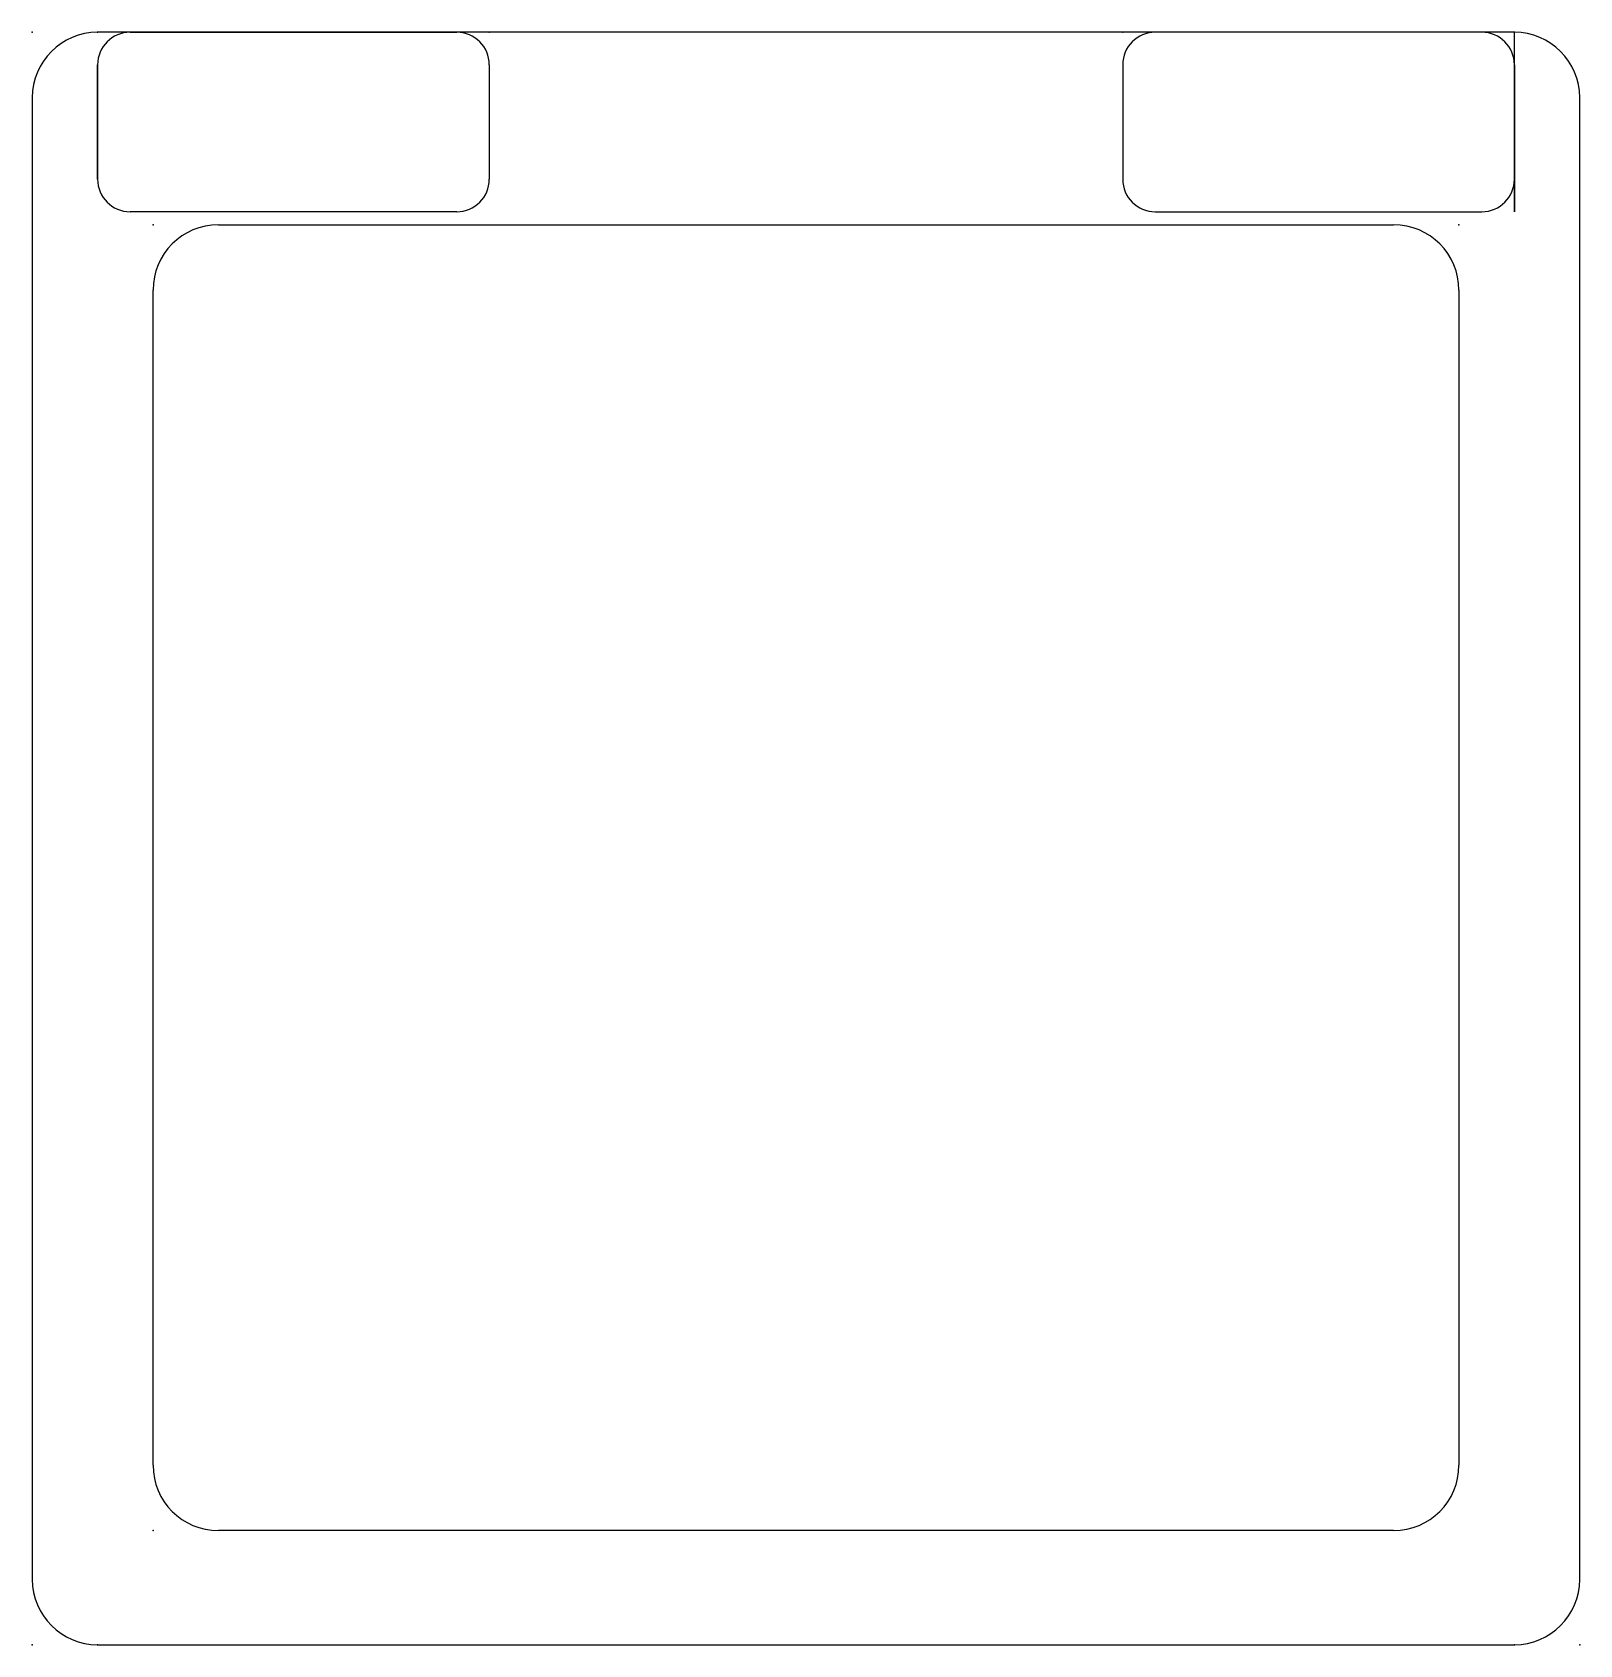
# Model space of a CAD drawing. Header units: centimetres. Extents: x 0 to 2.37, y 0 to 2.47.
import ezdxf

# ---------------------------------------------------------------- set-up
doc = ezdxf.new("R2010")
doc.units = ezdxf.units.CM
doc.header["$MEASUREMENT"] = 0
for name, color, linetype in [('Korry_Protegido_Base v34_Sketch1', 7, 'Continuous'), ('Korry_Protegido_Base v34_Sketch2', 7, 'Continuous'), ('Korry_Protegido_Base v34_Sketch6', 7, 'Continuous'), ('Korry_Protegido_Base v34_Sketch8', 7, 'Continuous')]:
    doc.layers.add(name, color=color, linetype=linetype)

msp = doc.modelspace()

# ---------------------------------------------------------------- linework, layer by layer
at = {"layer": 'Korry_Protegido_Base v34_Sketch1'}
for p, q in [((2.27, 2.47), (0.1, 2.47)), ((0, 2.37), (0, 0.1)), ((2.37, 0.1), (2.37, 2.37)), ((0.285, 2.175), (2.085, 2.175)), ((0.185, 0.275), (0.185, 2.075)), ((2.185, 2.075), (2.185, 0.275)), ((2.085, 0.175), (0.285, 0.175)), ((0.1, 0), (2.27, 0))]:
    msp.add_line(p, q, dxfattribs=at)
for centre, start, end in [((2.27, 2.37), 0, 90), ((0.1, 2.37), 90, 180), ((0.285, 2.075), 90, 180), ((2.085, 2.075), 0, 90), ((0.285, 0.275), 180, 270), ((2.085, 0.275), 270, 360), ((0.1, 0.1), 180, 270), ((2.27, 0.1), 270, 360)]:
    msp.add_arc(centre, 0.1, start, end, dxfattribs=at)
for p in [(0, 2.47), (0.185, 2.175), (2.185, 2.175), (0.185, 0.175), (0, 0), (0, 0), (2.37, 0)]:
    msp.add_point(p, dxfattribs=at)
at = {"layer": 'Korry_Protegido_Base v34_Sketch2'}
for p, q in [((2.27, 2.47, 0.4), (0.1, 2.47, 0.4)), ((0.15, 2.47, 0.4), (0.65, 2.47, 0.4)), ((2.22, 2.47, 0.4), (1.72, 2.47, 0.4)), ((0.1, 2.245, 0.4), (0.1, 2.42, 0.4)), ((0.7, 2.42, 0.4), (0.7, 2.245, 0.4)), ((1.67, 2.42, 0.4), (1.67, 2.245, 0.4)), ((2.27, 2.245, 0.4), (2.27, 2.42, 0.4)), ((0, 2.37, 0.4), (0, 0.1, 0.4)), ((2.37, 0.1, 0.4), (2.37, 2.37, 0.4)), ((0.65, 2.195, 0.4), (0.15, 2.195, 0.4)), ((0.285, 2.175, 0.4), (2.085, 2.175, 0.4)), ((1.72, 2.195, 0.4), (2.22, 2.195, 0.4)), ((0.185, 0.275, 0.4), (0.185, 2.075, 0.4)), ((2.185, 2.075, 0.4), (2.185, 0.275, 0.4)), ((2.085, 0.175, 0.4), (0.285, 0.175, 0.4)), ((0.1, 0, 0.4), (2.27, 0, 0.4))]:
    msp.add_line(p, q, dxfattribs=at)
for centre, radius, start, end in [((2.27, 2.37, 0.4), 0.1, 0, 90), ((0.1, 2.37, 0.4), 0.1, 90, 180), ((0.15, 2.42, 0.4), 0.05, 90, 180), ((0.65, 2.42, 0.4), 0.05, 0, 90), ((1.72, 2.42, 0.4), 0.05, 90, 180), ((2.22, 2.42, 0.4), 0.05, 0, 90), ((0.15, 2.245, 0.4), 0.05, 180, 270), ((0.65, 2.245, 0.4), 0.05, 270, 0), ((1.72, 2.245, 0.4), 0.05, 180, 270), ((2.22, 2.245, 0.4), 0.05, 270, 0), ((0.285, 2.075, 0.4), 0.1, 90, 180), ((2.085, 2.075, 0.4), 0.1, 0, 90), ((0.285, 0.275, 0.4), 0.1, 180, 270), ((2.085, 0.275, 0.4), 0.1, 270, 360), ((0.1, 0.1, 0.4), 0.1, 180, 270), ((2.27, 0.1, 0.4), 0.1, 270, 360)]:
    msp.add_arc(centre, radius, start, end, dxfattribs=at)
for p in [(0.1, 2.47, 0.4), (0.7, 2.47, 0.4), (1.67, 2.47, 0.4), (2.27, 2.47, 0.4), (0, 0, 0.4)]:
    msp.add_point(p, dxfattribs=at)
at = {"layer": 'Korry_Protegido_Base v34_Sketch6'}
for p, q in [((2.27, 2.195, 0.9), (2.27, 2.47, 0.4336)), ((2.27, 2.245, 0.4), (2.27, 2.42, 0.4)), ((2.27, 2.195, 0.4), (2.27, 2.42, 0.4)), ((2.27, 2.42, 0.9), (2.27, 2.195, 0.9)), ((2.27, 2.42, 0.4), (2.27, 2.42, 0.9)), ((2.27, 2.42, 0.4), (2.27, 2.42, 0.9)), ((2.27, 2.42, 0.9), (2.27, 2.245, 0.9)), ((2.27, 2.195, 0.4), (2.27, 2.42, 0.9)), ((2.27, 2.245, 0.9), (2.27, 2.245, 0.4)), ((2.27, 2.195, 0.9), (2.27, 2.195, 0.4))]:
    msp.add_line(p, q, dxfattribs=at)
at = {"layer": 'Korry_Protegido_Base v34_Sketch6', "extrusion": (1, 0, 0)}
msp.add_circle((2.3325, 0.6668, 2.27), 0.065, dxfattribs=at)
at = {"layer": 'Korry_Protegido_Base v34_Sketch6'}
msp.add_point((2.27, 0), dxfattribs=at)
at = {"layer": 'Korry_Protegido_Base v34_Sketch8'}
for p, q in [((0.1, 2.42, 0.4), (0.1, 2.245, 0.4)), ((0.1, 2.245, 0.9), (0.1, 2.42, 0.4)), ((0.1, 2.42, 0.9), (0.1, 2.42, 0.4)), ((0.1, 2.245, 0.9), (0.1, 2.42, 0.9)), ((0.1, 2.42, 0.9), (0.1, 2.42, 0.4)), ((0.1, 2.245, 0.9), (0.1, 2.42, 0.9)), ((0.1, 2.245, 0.4), (0.1, 2.42, 0.9)), ((0.1, 2.42, 0.4), (0.1, 2.245, 0.4)), ((0.1, 2.245, 0.4), (0.1, 2.245, 0.9)), ((0.1, 2.245, 0.4), (0.1, 2.245, 0.9))]:
    msp.add_line(p, q, dxfattribs=at)
at = {"layer": 'Korry_Protegido_Base v34_Sketch8', "extrusion": (-1, 0, 0)}
msp.add_circle((-2.3325, 0.65, -0.1), 0.065, dxfattribs=at)
at = {"layer": 'Korry_Protegido_Base v34_Sketch8'}
msp.add_point((0.1, 0), dxfattribs=at)

doc.saveas('drawing.dxf')
